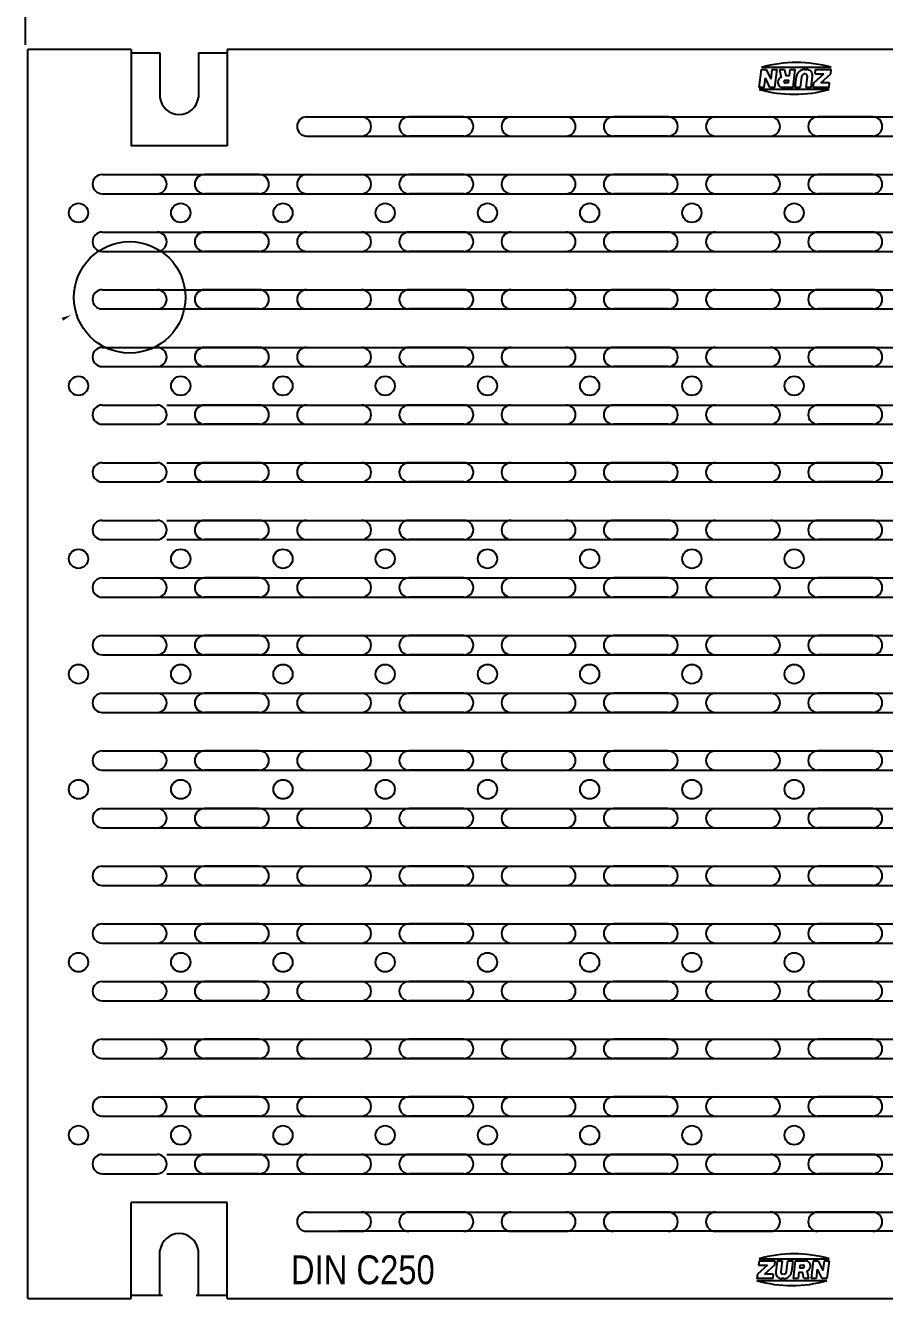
# Model space of a CAD drawing. Extents: x 168 to 616, y -89 to 7.
# Drawn here: x 417.06 to 428.23, y -21.77 to -5.2 of the extents above; entities that cross this region are included whole.
import ezdxf

# ---------------------------------------------------------------- set-up
doc = ezdxf.new("R2010")
doc.units = 0
doc.header["$LTSCALE"] = 0.5
doc.header["$MEASUREMENT"] = 0
doc.layers.get('0').update_dxf_attribs({"linetype": 'CONTINUOUS'})
doc.layers.get('DEFPOINTS').update_dxf_attribs({"linetype": 'CONTINUOUS'})
doc.styles.add('FT_FONT', font='ROMANS.SHX', dxfattribs={"width": 0.9})
doc.styles.add('STYLE2', font='txt', dxfattribs={"width": 0.85})
doc.dimstyles.get("Standard").update_dxf_attribs({"dimtxt": 0.75, "dimasz": 0.18, "dimexe": 0.18, "dimexo": 0.0625, "dimgap": 0.09375, "dimtad": 0, "dimtih": 1, "dimtoh": 1, "dimdec": 4, "dimzin": 0, "dimdsep": 46, "dimlunit": 5, "dimtxsty": 'FT_FONT', "dimcen": 0.09, "dimclrt": 256, "dimadec": 0, "dimazin": 0, "dimtp": 0.03125, "dimtfac": 1, "dimtdec": 4, "dimtofl": 0, "dimtmove": 0, "dimatfit": 3, "dimfxl": 0, "dimtolj": 1, "dimtzin": 0, "dimarcsym": 0})

# ---------------------------------------------------------------- blocks, each defined once
blk = doc.blocks.new('*D57')
at = {"color": 0, "lineweight": -2}
for p, q in [((417.059, -5.456), (417.059, -0.985)), ((437.059, -5.456), (437.059, -0.985)), ((417.559, -1.165), (424.465, -1.165)), ((436.559, -1.165), (429.652, -1.165))]:
    blk.add_line(p, q, dxfattribs=at)
at = {"color": 0}
for points in [[(417.559, -1.081), (417.559, -1.248), (417.059, -1.165)], [(436.559, -1.248), (436.559, -1.081), (437.059, -1.165)]]:
    blk.add_solid(points, dxfattribs=at)
at = {"layer": 'DEFPOINTS', "color": 0}
for p in [(437.059, -1.165), (417.059, -5.519), (437.059, -5.519)]:
    blk.add_point(p, dxfattribs=at)
at = {"color": 250, "insert": (427.059, -1.165), "char_height": 0.75, "attachment_point": 5}
blk.add_mtext('\\A1;20 [508]', dxfattribs=at)

msp = doc.modelspace()

# ---------------------------------------------------------------- linework, layer by layer
at = {"color": 250}
for p, q in [((417.08873, -21.76896), (417.08873, -5.51896)), ((418.43373, -5.51896), (417.08873, -5.51896)), ((418.43373, -5.51896), (418.43373, -6.76896)), ((418.43373, -5.56271), (418.80878, -5.56271)), ((418.80878, -5.56271), (418.80878, -6.14396)), ((419.30868, -5.56271), (419.30868, -6.14396)), ((419.30868, -5.56271), (419.68373, -5.56271)), ((434.43373, -5.51896), (419.68373, -5.51896)), ((419.68373, -5.51896), (419.68373, -6.76896)), ((426.6045, -6.01024), (426.63357, -5.77769)), ((427.54252, -5.75185), (426.63357, -5.75185)), ((426.63357, -5.77769), (426.69867, -5.77769)), ((426.75799, -5.90208), (426.69867, -5.77769)), ((426.75799, -5.90208), (426.77354, -5.77769)), ((426.77354, -5.77769), (426.83864, -5.77769)), ((426.80957, -6.01024), (426.83864, -5.77769)), ((426.86818, -5.77769), (426.88815, -5.8804)), ((426.8682, -5.77769), (426.9333, -5.77769)), ((426.9333, -5.77769), (426.94951, -5.86109)), ((426.99774, -5.86109), (427.00817, -5.77769)), ((427.00817, -5.77769), (427.07327, -5.77769)), ((427.0442, -6.01024), (427.07327, -5.77769)), ((427.19406, -5.77769), (427.22008, -5.77769)), ((427.3302, -5.83566), (427.33745, -5.77769)), ((427.33745, -5.77769), (427.54252, -5.77769)), ((427.53527, -5.83566), (427.54252, -5.77769)), ((426.6696, -6.01024), (426.68515, -5.88585)), ((426.74447, -6.01024), (426.68515, -5.88585)), ((426.84784, -5.94052), (426.8491, -5.93049)), ((426.92679, -5.93736), (426.92762, -5.93068)), ((426.98634, -5.95228), (426.93996, -5.95228)), ((426.9905, -5.91905), (426.94079, -5.91905)), ((426.99774, -5.86109), (426.94951, -5.86109)), ((426.98634, -5.95228), (426.9905, -5.91905)), ((427.07376, -6.01024), (427.09151, -5.86822)), ((427.15615, -5.87187), (427.13886, -6.01024)), ((427.19216, -5.83566), (427.18891, -5.83566)), ((427.21373, -6.01024), (427.23119, -5.87051)), ((427.27882, -6.01024), (427.297, -5.86482)), ((427.30838, -6.01024), (427.31563, -5.95228)), ((427.31563, -5.95228), (427.4451, -5.83566)), ((427.3302, -5.83566), (427.4451, -5.83566)), ((427.40579, -5.95228), (427.53527, -5.83566)), ((427.5207, -5.95228), (427.40579, -5.95228)), ((427.51345, -6.01024), (427.5207, -5.95228)), ((426.6696, -6.01024), (426.6045, -6.01024)), ((427.51345, -6.03608), (426.6045, -6.03608)), ((426.80957, -6.01024), (426.74447, -6.01024)), ((427.0442, -6.01024), (426.90937, -6.01024)), ((427.13886, -6.01024), (427.07376, -6.01024)), ((427.27882, -6.01024), (427.21373, -6.01024)), ((427.51345, -6.01024), (427.30838, -6.01024)), ((420.71667, -6.39391), (433.4008, -6.39391)), ((422.76079, -6.39391), (422.04667, -6.39391)), ((422.76079, -6.39391), (422.04667, -6.39391)), ((423.37667, -6.39391), (424.09079, -6.39391)), ((423.37667, -6.39391), (424.09079, -6.39391)), ((425.42079, -6.39391), (424.70667, -6.39391)), ((426.03667, -6.39391), (426.75079, -6.39391)), ((428.08079, -6.39391), (427.36667, -6.39391)), ((428.08079, -6.39391), (427.36667, -6.39391)), ((419.68373, -6.76896), (418.43373, -6.76896)), ((420.71667, -6.64391), (421.43079, -6.64391)), ((421.43079, -6.64391), (433.40079, -6.64391)), ((422.76079, -6.64391), (422.04667, -6.64391)), ((422.76079, -6.64391), (422.04667, -6.64391)), ((423.37667, -6.64391), (424.09079, -6.64391)), ((423.37667, -6.64391), (424.09079, -6.64391)), ((425.42079, -6.64391), (424.70667, -6.64391)), ((426.03667, -6.64391), (426.75079, -6.64391)), ((428.08079, -6.64391), (427.36667, -6.64391)), ((428.08079, -6.64391), (427.36667, -6.64391)), ((418.05667, -7.14391), (418.77079, -7.14391)), ((418.05667, -7.14391), (418.77079, -7.14391)), ((418.77079, -7.14391), (436.06079, -7.14391)), ((420.10079, -7.14391), (419.38667, -7.14391)), ((420.71667, -7.14391), (421.43079, -7.14391)), ((422.76079, -7.14391), (422.04667, -7.14391)), ((422.76079, -7.14391), (422.04667, -7.14391)), ((423.37667, -7.14391), (424.09079, -7.14391)), ((423.37667, -7.14391), (424.09079, -7.14391)), ((425.42079, -7.14391), (424.70667, -7.14391)), ((426.03667, -7.14391), (426.75079, -7.14391)), ((428.08079, -7.14391), (427.36667, -7.14391)), ((428.08079, -7.14391), (427.36667, -7.14391)), ((418.05667, -7.39391), (418.77079, -7.39391)), ((418.05667, -7.39391), (418.77079, -7.39391)), ((418.77079, -7.39391), (436.06079, -7.39391)), ((420.10079, -7.39391), (419.38667, -7.39391)), ((420.71667, -7.39391), (421.43079, -7.39391)), ((422.76079, -7.39391), (422.04667, -7.39391)), ((422.76079, -7.39391), (422.04667, -7.39391)), ((423.37667, -7.39391), (424.09079, -7.39391)), ((423.37667, -7.39391), (424.09079, -7.39391)), ((425.42079, -7.39391), (424.70667, -7.39391)), ((426.03667, -7.39391), (426.75079, -7.39391)), ((428.08079, -7.39391), (427.36667, -7.39391)), ((428.08079, -7.39391), (427.36667, -7.39391)), ((418.05667, -7.89391), (418.77079, -7.89391)), ((418.05667, -7.89391), (418.77079, -7.89391)), ((418.77079, -7.89391), (436.06079, -7.89391)), ((420.10079, -7.89391), (419.38667, -7.89391)), ((420.71667, -7.89391), (421.43079, -7.89391)), ((422.76079, -7.89391), (422.04667, -7.89391)), ((422.76079, -7.89391), (422.04667, -7.89391)), ((423.37667, -7.89391), (424.09079, -7.89391)), ((423.37667, -7.89391), (424.09079, -7.89391)), ((425.42079, -7.89391), (424.70667, -7.89391)), ((426.03667, -7.89391), (426.75079, -7.89391)), ((428.08079, -7.89391), (427.36667, -7.89391)), ((428.08079, -7.89391), (427.36667, -7.89391)), ((418.05667, -8.14391), (418.77079, -8.14391)), ((418.05667, -8.14391), (418.77079, -8.14391)), ((418.77079, -8.14391), (436.06079, -8.14391)), ((420.10079, -8.14391), (419.38667, -8.14391)), ((420.71667, -8.14391), (421.43079, -8.14391)), ((422.76079, -8.14391), (422.04667, -8.14391)), ((422.76079, -8.14391), (422.04667, -8.14391)), ((423.37667, -8.14391), (424.09079, -8.14391)), ((423.37667, -8.14391), (424.09079, -8.14391)), ((425.42079, -8.14391), (424.70667, -8.14391)), ((426.03667, -8.14391), (426.75079, -8.14391)), ((428.08079, -8.14391), (427.36667, -8.14391)), ((428.08079, -8.14391), (427.36667, -8.14391)), ((418.05667, -8.64391), (418.77079, -8.64391)), ((418.05667, -8.64391), (418.77079, -8.64391)), ((418.77079, -8.64391), (436.06079, -8.64391)), ((420.10079, -8.64391), (419.38667, -8.64391)), ((420.71667, -8.64391), (421.43079, -8.64391)), ((422.76079, -8.64391), (422.04667, -8.64391)), ((422.76079, -8.64391), (422.04667, -8.64391)), ((423.37667, -8.64391), (424.09079, -8.64391)), ((423.37667, -8.64391), (424.09079, -8.64391)), ((425.42079, -8.64391), (424.70667, -8.64391)), ((426.03667, -8.64391), (426.75079, -8.64391)), ((428.08079, -8.64391), (427.36667, -8.64391)), ((428.08079, -8.64391), (427.36667, -8.64391)), ((418.05667, -8.89391), (418.77079, -8.89391)), ((418.05667, -8.89391), (418.77079, -8.89391)), ((418.77079, -8.89391), (436.06079, -8.89391)), ((420.10079, -8.89391), (419.38667, -8.89391)), ((420.71667, -8.89391), (421.43079, -8.89391)), ((422.76079, -8.89391), (422.04667, -8.89391)), ((422.76079, -8.89391), (422.04667, -8.89391)), ((423.37667, -8.89391), (424.09079, -8.89391)), ((423.37667, -8.89391), (424.09079, -8.89391)), ((425.42079, -8.89391), (424.70667, -8.89391)), ((426.03667, -8.89391), (426.75079, -8.89391)), ((428.08079, -8.89391), (427.36667, -8.89391)), ((428.08079, -8.89391), (427.36667, -8.89391)), ((418.05667, -9.39391), (418.77079, -9.39391)), ((418.05667, -9.39391), (418.77079, -9.39391)), ((418.77079, -9.39391), (436.06079, -9.39391)), ((420.10079, -9.39391), (419.38667, -9.39391)), ((420.71667, -9.39391), (421.43079, -9.39391)), ((422.76079, -9.39391), (422.04667, -9.39391)), ((422.76079, -9.39391), (422.04667, -9.39391)), ((423.37667, -9.39391), (424.09079, -9.39391)), ((423.37667, -9.39391), (424.09079, -9.39391)), ((425.42079, -9.39391), (424.70667, -9.39391)), ((426.03667, -9.39391), (426.75079, -9.39391)), ((428.08079, -9.39391), (427.36667, -9.39391)), ((428.08079, -9.39391), (427.36667, -9.39391)), ((418.05667, -9.64391), (418.77079, -9.64391)), ((418.05667, -9.64391), (418.77079, -9.64391)), ((418.77079, -9.64391), (436.06079, -9.64391)), ((420.10079, -9.64391), (419.38667, -9.64391)), ((420.71667, -9.64391), (421.43079, -9.64391)), ((422.76079, -9.64391), (422.04667, -9.64391)), ((422.76079, -9.64391), (422.04667, -9.64391)), ((423.37667, -9.64391), (424.09079, -9.64391)), ((423.37667, -9.64391), (424.09079, -9.64391)), ((425.42079, -9.64391), (424.70667, -9.64391)), ((426.03667, -9.64391), (426.75079, -9.64391)), ((428.08079, -9.64391), (427.36667, -9.64391)), ((428.08079, -9.64391), (427.36667, -9.64391)), ((418.05667, -10.14391), (418.77079, -10.14391)), ((418.05667, -10.14391), (418.77079, -10.14391)), ((418.89579, -10.14391), (436.18579, -10.14391)), ((420.10079, -10.14391), (419.38667, -10.14391)), ((420.71667, -10.14391), (421.43079, -10.14391)), ((422.76079, -10.14391), (422.04667, -10.14391)), ((422.76079, -10.14391), (422.04667, -10.14391)), ((423.37667, -10.14391), (424.09079, -10.14391)), ((423.37667, -10.14391), (424.09079, -10.14391)), ((425.42079, -10.14391), (424.70667, -10.14391)), ((426.03667, -10.14391), (426.75079, -10.14391)), ((428.08079, -10.14391), (427.36667, -10.14391)), ((428.08079, -10.14391), (427.36667, -10.14391)), ((418.05667, -10.39391), (418.77079, -10.39391)), ((418.05667, -10.39391), (418.77079, -10.39391)), ((418.89579, -10.39391), (436.18579, -10.39391)), ((420.10079, -10.39391), (419.38667, -10.39391)), ((420.71667, -10.39391), (421.43079, -10.39391)), ((422.76079, -10.39391), (422.04667, -10.39391)), ((422.76079, -10.39391), (422.04667, -10.39391)), ((423.37667, -10.39391), (424.09079, -10.39391)), ((423.37667, -10.39391), (424.09079, -10.39391)), ((425.42079, -10.39391), (424.70667, -10.39391)), ((426.03667, -10.39391), (426.75079, -10.39391)), ((428.08079, -10.39391), (427.36667, -10.39391)), ((428.08079, -10.39391), (427.36667, -10.39391)), ((418.05667, -10.89391), (418.77079, -10.89391)), ((418.05667, -10.89391), (418.77079, -10.89391)), ((418.89579, -10.89391), (436.18579, -10.89391)), ((420.10079, -10.89391), (419.38667, -10.89391)), ((420.71667, -10.89391), (421.43079, -10.89391)), ((422.76079, -10.89391), (422.04667, -10.89391)), ((422.76079, -10.89391), (422.04667, -10.89391)), ((423.37667, -10.89391), (424.09079, -10.89391)), ((423.37667, -10.89391), (424.09079, -10.89391)), ((425.42079, -10.89391), (424.70667, -10.89391)), ((426.03667, -10.89391), (426.75079, -10.89391)), ((428.08079, -10.89391), (427.36667, -10.89391)), ((428.08079, -10.89391), (427.36667, -10.89391)), ((418.05667, -11.14391), (418.77079, -11.14391)), ((418.05667, -11.14391), (418.77079, -11.14391)), ((418.89579, -11.14391), (436.18579, -11.14391)), ((420.10079, -11.14391), (419.38667, -11.14391)), ((420.71667, -11.14391), (421.43079, -11.14391)), ((422.76079, -11.14391), (422.04667, -11.14391)), ((422.76079, -11.14391), (422.04667, -11.14391)), ((423.37667, -11.14391), (424.09079, -11.14391)), ((423.37667, -11.14391), (424.09079, -11.14391)), ((425.42079, -11.14391), (424.70667, -11.14391)), ((426.03667, -11.14391), (426.75079, -11.14391)), ((428.08079, -11.14391), (427.36667, -11.14391)), ((428.08079, -11.14391), (427.36667, -11.14391)), ((418.05667, -11.64391), (418.77079, -11.64391)), ((418.05667, -11.64391), (418.77079, -11.64391)), ((418.89579, -11.64391), (436.18579, -11.64391)), ((420.10079, -11.64391), (419.38667, -11.64391)), ((420.71667, -11.64391), (421.43079, -11.64391)), ((422.76079, -11.64391), (422.04667, -11.64391)), ((422.76079, -11.64391), (422.04667, -11.64391)), ((423.37667, -11.64391), (424.09079, -11.64391)), ((423.37667, -11.64391), (424.09079, -11.64391)), ((425.42079, -11.64391), (424.70667, -11.64391)), ((426.03667, -11.64391), (426.75079, -11.64391)), ((428.08079, -11.64391), (427.36667, -11.64391)), ((428.08079, -11.64391), (427.36667, -11.64391)), ((418.05667, -11.89391), (418.77079, -11.89391)), ((418.05667, -11.89391), (418.77079, -11.89391)), ((418.89579, -11.89391), (436.18579, -11.89391)), ((420.10079, -11.89391), (419.38667, -11.89391)), ((420.71667, -11.89391), (421.43079, -11.89391)), ((422.76079, -11.89391), (422.04667, -11.89391)), ((422.76079, -11.89391), (422.04667, -11.89391)), ((423.37667, -11.89391), (424.09079, -11.89391)), ((423.37667, -11.89391), (424.09079, -11.89391)), ((425.42079, -11.89391), (424.70667, -11.89391)), ((426.03667, -11.89391), (426.75079, -11.89391)), ((428.08079, -11.89391), (427.36667, -11.89391)), ((428.08079, -11.89391), (427.36667, -11.89391)), ((418.05667, -12.39391), (418.77079, -12.39391)), ((418.05667, -12.39391), (418.77079, -12.39391)), ((418.77079, -12.39391), (436.06079, -12.39391)), ((420.10079, -12.39391), (419.38667, -12.39391)), ((420.71667, -12.39391), (421.43079, -12.39391)), ((422.76079, -12.39391), (422.04667, -12.39391)), ((422.76079, -12.39391), (422.04667, -12.39391)), ((423.37667, -12.39391), (424.09079, -12.39391)), ((423.37667, -12.39391), (424.09079, -12.39391)), ((425.42079, -12.39391), (424.70667, -12.39391)), ((426.03667, -12.39391), (426.75079, -12.39391)), ((428.08079, -12.39391), (427.36667, -12.39391)), ((428.08079, -12.39391), (427.36667, -12.39391)), ((418.05667, -12.64391), (418.77079, -12.64391)), ((418.05667, -12.64391), (418.77079, -12.64391)), ((418.77079, -12.64391), (436.06079, -12.64391)), ((420.10079, -12.64391), (419.38667, -12.64391)), ((420.71667, -12.64391), (421.43079, -12.64391)), ((422.76079, -12.64391), (422.04667, -12.64391)), ((422.76079, -12.64391), (422.04667, -12.64391)), ((423.37667, -12.64391), (424.09079, -12.64391)), ((423.37667, -12.64391), (424.09079, -12.64391)), ((425.42079, -12.64391), (424.70667, -12.64391)), ((426.03667, -12.64391), (426.75079, -12.64391)), ((428.08079, -12.64391), (427.36667, -12.64391)), ((428.08079, -12.64391), (427.36667, -12.64391)), ((418.05667, -13.14396), (418.77079, -13.14396)), ((418.05667, -13.14396), (418.77079, -13.14396)), ((418.77079, -13.14396), (436.06079, -13.14396)), ((420.10079, -13.14396), (419.38667, -13.14396)), ((420.71667, -13.14396), (421.43079, -13.14396)), ((422.76079, -13.14396), (422.04667, -13.14396)), ((422.76079, -13.14396), (422.04667, -13.14396)), ((423.37667, -13.14396), (424.09079, -13.14396)), ((423.37667, -13.14396), (424.09079, -13.14396)), ((425.42079, -13.14396), (424.70667, -13.14396)), ((426.03667, -13.14396), (426.75079, -13.14396)), ((428.08079, -13.14396), (427.36667, -13.14396)), ((428.08079, -13.14396), (427.36667, -13.14396)), ((418.05667, -13.39396), (418.77079, -13.39396)), ((418.05667, -13.39396), (418.77079, -13.39396)), ((418.77079, -13.39396), (436.06079, -13.39396)), ((420.10079, -13.39396), (419.38667, -13.39396)), ((420.71667, -13.39396), (421.43079, -13.39396)), ((422.76079, -13.39396), (422.04667, -13.39396)), ((422.76079, -13.39396), (422.04667, -13.39396)), ((423.37667, -13.39396), (424.09079, -13.39396)), ((423.37667, -13.39396), (424.09079, -13.39396)), ((425.42079, -13.39396), (424.70667, -13.39396)), ((426.03667, -13.39396), (426.75079, -13.39396)), ((428.08079, -13.39396), (427.36667, -13.39396)), ((428.08079, -13.39396), (427.36667, -13.39396)), ((418.05667, -13.89402), (418.77079, -13.89402)), ((418.05667, -13.89402), (418.77079, -13.89402)), ((418.77079, -13.89402), (436.06079, -13.89402)), ((420.10079, -13.89402), (419.38667, -13.89402)), ((420.71667, -13.89402), (421.43079, -13.89402)), ((422.76079, -13.89402), (422.04667, -13.89402)), ((422.76079, -13.89402), (422.04667, -13.89402)), ((423.37667, -13.89402), (424.09079, -13.89402)), ((423.37667, -13.89402), (424.09079, -13.89402)), ((425.42079, -13.89402), (424.70667, -13.89402)), ((426.03667, -13.89402), (426.75079, -13.89402)), ((428.08079, -13.89402), (427.36667, -13.89402)), ((428.08079, -13.89402), (427.36667, -13.89402)), ((418.05667, -14.14402), (418.77079, -14.14402)), ((418.05667, -14.14402), (418.77079, -14.14402)), ((418.77079, -14.14402), (436.06079, -14.14402)), ((420.10079, -14.14402), (419.38667, -14.14402)), ((420.71667, -14.14402), (421.43079, -14.14402)), ((422.76079, -14.14402), (422.04667, -14.14402)), ((422.76079, -14.14402), (422.04667, -14.14402)), ((423.37667, -14.14402), (424.09079, -14.14402)), ((423.37667, -14.14402), (424.09079, -14.14402)), ((425.42079, -14.14402), (424.70667, -14.14402)), ((426.03667, -14.14402), (426.75079, -14.14402)), ((428.08079, -14.14402), (427.36667, -14.14402)), ((428.08079, -14.14402), (427.36667, -14.14402)), ((418.05667, -14.64402), (418.77079, -14.64402)), ((418.05667, -14.64402), (418.77079, -14.64402)), ((418.77079, -14.64402), (436.06079, -14.64402)), ((420.10079, -14.64402), (419.38667, -14.64402)), ((420.71667, -14.64402), (421.43079, -14.64402)), ((422.76079, -14.64402), (422.04667, -14.64402)), ((422.76079, -14.64402), (422.04667, -14.64402)), ((423.37667, -14.64402), (424.09079, -14.64402)), ((423.37667, -14.64402), (424.09079, -14.64402)), ((425.42079, -14.64402), (424.70667, -14.64402)), ((426.03667, -14.64402), (426.75079, -14.64402)), ((428.08079, -14.64402), (427.36667, -14.64402)), ((428.08079, -14.64402), (427.36667, -14.64402)), ((418.05667, -14.89402), (418.77079, -14.89402)), ((418.05667, -14.89402), (418.77079, -14.89402)), ((418.77079, -14.89402), (436.06079, -14.89402)), ((420.10079, -14.89402), (419.38667, -14.89402)), ((420.71667, -14.89402), (421.43079, -14.89402)), ((422.76079, -14.89402), (422.04667, -14.89402)), ((422.76079, -14.89402), (422.04667, -14.89402)), ((423.37667, -14.89402), (424.09079, -14.89402)), ((423.37667, -14.89402), (424.09079, -14.89402)), ((425.42079, -14.89402), (424.70667, -14.89402)), ((426.03667, -14.89402), (426.75079, -14.89402)), ((428.08079, -14.89402), (427.36667, -14.89402)), ((428.08079, -14.89402), (427.36667, -14.89402)), ((418.05667, -15.39407), (418.77079, -15.39407)), ((418.05667, -15.39407), (418.77079, -15.39407)), ((418.77079, -15.39407), (436.06079, -15.39407)), ((420.10079, -15.39407), (419.38667, -15.39407)), ((420.71667, -15.39407), (421.43079, -15.39407)), ((422.76079, -15.39407), (422.04667, -15.39407)), ((422.76079, -15.39407), (422.04667, -15.39407)), ((423.37667, -15.39407), (424.09079, -15.39407)), ((423.37667, -15.39407), (424.09079, -15.39407)), ((425.42079, -15.39407), (424.70667, -15.39407)), ((426.03667, -15.39407), (426.75079, -15.39407)), ((428.08079, -15.39407), (427.36667, -15.39407)), ((428.08079, -15.39407), (427.36667, -15.39407)), ((418.05667, -15.64407), (418.77079, -15.64407)), ((418.05667, -15.64407), (418.77079, -15.64407)), ((418.77079, -15.64407), (436.06079, -15.64407)), ((420.10079, -15.64407), (419.38667, -15.64407)), ((420.71667, -15.64407), (421.43079, -15.64407)), ((422.76079, -15.64407), (422.04667, -15.64407)), ((422.76079, -15.64407), (422.04667, -15.64407)), ((423.37667, -15.64407), (424.09079, -15.64407)), ((423.37667, -15.64407), (424.09079, -15.64407)), ((425.42079, -15.64407), (424.70667, -15.64407)), ((426.03667, -15.64407), (426.75079, -15.64407)), ((428.08079, -15.64407), (427.36667, -15.64407)), ((428.08079, -15.64407), (427.36667, -15.64407)), ((418.05667, -16.14413), (418.77079, -16.14413)), ((418.05667, -16.14413), (418.77079, -16.14413)), ((418.77079, -16.14413), (436.06079, -16.14413)), ((420.10079, -16.14413), (419.38667, -16.14413)), ((420.71667, -16.14413), (421.43079, -16.14413)), ((422.76079, -16.14413), (422.04667, -16.14413)), ((422.76079, -16.14413), (422.04667, -16.14413)), ((423.37667, -16.14413), (424.09079, -16.14413)), ((423.37667, -16.14413), (424.09079, -16.14413)), ((425.42079, -16.14413), (424.70667, -16.14413)), ((426.03667, -16.14413), (426.75079, -16.14413)), ((428.08079, -16.14413), (427.36667, -16.14413)), ((428.08079, -16.14413), (427.36667, -16.14413)), ((418.05667, -16.39413), (418.77079, -16.39413)), ((418.05667, -16.39413), (418.77079, -16.39413)), ((418.77079, -16.39413), (436.06079, -16.39413)), ((420.10079, -16.39413), (419.38667, -16.39413)), ((420.71667, -16.39413), (421.43079, -16.39413)), ((422.76079, -16.39413), (422.04667, -16.39413)), ((422.76079, -16.39413), (422.04667, -16.39413)), ((423.37667, -16.39413), (424.09079, -16.39413)), ((423.37667, -16.39413), (424.09079, -16.39413)), ((425.42079, -16.39413), (424.70667, -16.39413)), ((426.03667, -16.39413), (426.75079, -16.39413)), ((428.08079, -16.39413), (427.36667, -16.39413)), ((428.08079, -16.39413), (427.36667, -16.39413)), ((418.05667, -16.89418), (418.77079, -16.89418)), ((418.05667, -16.89418), (418.77079, -16.89418)), ((418.77079, -16.89418), (436.06079, -16.89418)), ((420.10079, -16.89418), (419.38667, -16.89418)), ((420.71667, -16.89418), (421.43079, -16.89418)), ((422.76079, -16.89418), (422.04667, -16.89418)), ((422.76079, -16.89418), (422.04667, -16.89418)), ((423.37667, -16.89418), (424.09079, -16.89418)), ((423.37667, -16.89418), (424.09079, -16.89418)), ((425.42079, -16.89418), (424.70667, -16.89418)), ((426.03667, -16.89418), (426.75079, -16.89418)), ((428.08079, -16.89418), (427.36667, -16.89418)), ((428.08079, -16.89418), (427.36667, -16.89418)), ((418.05667, -17.14418), (418.77079, -17.14418)), ((418.05667, -17.14418), (418.77079, -17.14418)), ((418.77079, -17.14418), (436.06079, -17.14418)), ((420.10079, -17.14418), (419.38667, -17.14418)), ((420.71667, -17.14418), (421.43079, -17.14418)), ((422.76079, -17.14418), (422.04667, -17.14418)), ((422.76079, -17.14418), (422.04667, -17.14418)), ((423.37667, -17.14418), (424.09079, -17.14418)), ((423.37667, -17.14418), (424.09079, -17.14418)), ((425.42079, -17.14418), (424.70667, -17.14418)), ((426.03667, -17.14418), (426.75079, -17.14418)), ((428.08079, -17.14418), (427.36667, -17.14418)), ((428.08079, -17.14418), (427.36667, -17.14418)), ((418.05667, -17.64424), (418.77079, -17.64424)), ((418.05667, -17.64424), (418.77079, -17.64424)), ((418.77079, -17.64424), (436.06079, -17.64424)), ((420.10079, -17.64424), (419.38667, -17.64424)), ((420.71667, -17.64424), (421.43079, -17.64424)), ((422.76079, -17.64424), (422.04667, -17.64424)), ((422.76079, -17.64424), (422.04667, -17.64424)), ((423.37667, -17.64424), (424.09079, -17.64424)), ((423.37667, -17.64424), (424.09079, -17.64424)), ((425.42079, -17.64424), (424.70667, -17.64424)), ((426.03667, -17.64424), (426.75079, -17.64424)), ((428.08079, -17.64424), (427.36667, -17.64424)), ((428.08079, -17.64424), (427.36667, -17.64424)), ((418.05667, -17.89424), (418.77079, -17.89424)), ((418.05667, -17.89424), (418.77079, -17.89424)), ((418.77079, -17.89424), (436.06079, -17.89424)), ((420.10079, -17.89424), (419.38667, -17.89424)), ((420.71667, -17.89424), (421.43079, -17.89424)), ((422.76079, -17.89424), (422.04667, -17.89424)), ((422.76079, -17.89424), (422.04667, -17.89424)), ((423.37667, -17.89424), (424.09079, -17.89424)), ((423.37667, -17.89424), (424.09079, -17.89424)), ((425.42079, -17.89424), (424.70667, -17.89424)), ((426.03667, -17.89424), (426.75079, -17.89424)), ((428.08079, -17.89424), (427.36667, -17.89424)), ((428.08079, -17.89424), (427.36667, -17.89424)), ((418.05667, -18.39429), (418.77079, -18.39429)), ((418.05667, -18.39429), (418.77079, -18.39429)), ((418.77079, -18.39429), (436.06079, -18.39429)), ((420.10079, -18.39429), (419.38667, -18.39429)), ((420.71667, -18.39429), (421.43079, -18.39429)), ((422.76079, -18.39429), (422.04667, -18.39429)), ((422.76079, -18.39429), (422.04667, -18.39429)), ((423.37667, -18.39429), (424.09079, -18.39429)), ((423.37667, -18.39429), (424.09079, -18.39429)), ((425.42079, -18.39429), (424.70667, -18.39429)), ((426.03667, -18.39429), (426.75079, -18.39429)), ((428.08079, -18.39429), (427.36667, -18.39429)), ((428.08079, -18.39429), (427.36667, -18.39429)), ((418.05667, -18.64429), (418.77079, -18.64429)), ((418.05667, -18.64429), (418.77079, -18.64429)), ((418.77079, -18.64429), (436.06079, -18.64429)), ((420.10079, -18.64429), (419.38667, -18.64429)), ((420.71667, -18.64429), (421.43079, -18.64429)), ((422.76079, -18.64429), (422.04667, -18.64429)), ((422.76079, -18.64429), (422.04667, -18.64429)), ((423.37667, -18.64429), (424.09079, -18.64429)), ((423.37667, -18.64429), (424.09079, -18.64429)), ((425.42079, -18.64429), (424.70667, -18.64429)), ((426.03667, -18.64429), (426.75079, -18.64429)), ((428.08079, -18.64429), (427.36667, -18.64429)), ((428.08079, -18.64429), (427.36667, -18.64429)), ((418.05667, -19.14435), (418.77079, -19.14435)), ((418.05667, -19.14435), (418.77079, -19.14435)), ((418.77079, -19.14435), (436.06079, -19.14435)), ((420.10079, -19.14435), (419.38667, -19.14435)), ((420.71667, -19.14435), (421.43079, -19.14435)), ((422.76079, -19.14435), (422.04667, -19.14435)), ((422.76079, -19.14435), (422.04667, -19.14435)), ((423.37667, -19.14435), (424.09079, -19.14435)), ((423.37667, -19.14435), (424.09079, -19.14435)), ((425.42079, -19.14435), (424.70667, -19.14435)), ((426.03667, -19.14435), (426.75079, -19.14435)), ((428.08079, -19.14435), (427.36667, -19.14435)), ((428.08079, -19.14435), (427.36667, -19.14435)), ((418.05667, -19.39435), (418.77079, -19.39435)), ((418.05667, -19.39435), (418.77079, -19.39435)), ((418.77079, -19.39435), (436.06079, -19.39435)), ((420.10079, -19.39435), (419.38667, -19.39435)), ((420.71667, -19.39435), (421.43079, -19.39435)), ((422.76079, -19.39435), (422.04667, -19.39435)), ((422.76079, -19.39435), (422.04667, -19.39435)), ((423.37667, -19.39435), (424.09079, -19.39435)), ((423.37667, -19.39435), (424.09079, -19.39435)), ((425.42079, -19.39435), (424.70667, -19.39435)), ((426.03667, -19.39435), (426.75079, -19.39435)), ((428.08079, -19.39435), (427.36667, -19.39435)), ((428.08079, -19.39435), (427.36667, -19.39435)), ((418.05667, -19.8944), (418.77079, -19.8944)), ((418.05667, -19.8944), (418.77079, -19.8944)), ((418.89579, -19.8944), (436.18579, -19.8944)), ((420.10079, -19.8944), (419.38667, -19.8944)), ((420.71667, -19.8944), (421.43079, -19.8944)), ((422.76079, -19.8944), (422.04667, -19.8944)), ((422.76079, -19.8944), (422.04667, -19.8944)), ((423.37667, -19.8944), (424.09079, -19.8944)), ((423.37667, -19.8944), (424.09079, -19.8944)), ((425.42079, -19.8944), (424.70667, -19.8944)), ((426.03667, -19.8944), (426.75079, -19.8944)), ((428.08079, -19.8944), (427.36667, -19.8944)), ((428.08079, -19.8944), (427.36667, -19.8944)), ((418.05667, -20.1444), (418.77079, -20.1444)), ((418.05667, -20.1444), (418.77079, -20.1444)), ((418.89579, -20.1444), (436.18579, -20.1444)), ((420.10079, -20.1444), (419.38667, -20.1444)), ((420.71667, -20.1444), (421.43079, -20.1444)), ((422.76079, -20.1444), (422.04667, -20.1444)), ((422.76079, -20.1444), (422.04667, -20.1444)), ((423.37667, -20.1444), (424.09079, -20.1444)), ((423.37667, -20.1444), (424.09079, -20.1444)), ((425.42079, -20.1444), (424.70667, -20.1444)), ((426.03667, -20.1444), (426.75079, -20.1444)), ((428.08079, -20.1444), (427.36667, -20.1444)), ((428.08079, -20.1444), (427.36667, -20.1444)), ((418.43373, -21.76896), (418.43373, -20.51896)), ((419.68373, -20.51896), (418.43373, -20.51896)), ((419.68373, -21.76896), (419.68373, -20.51896)), ((420.71667, -20.64446), (421.43079, -20.64446)), ((421.43079, -20.64446), (432.68667, -20.64446)), ((422.76079, -20.64446), (422.04667, -20.64446)), ((422.76079, -20.64446), (422.04667, -20.64446)), ((423.37667, -20.64446), (424.09079, -20.64446)), ((423.37667, -20.64446), (424.09079, -20.64446)), ((425.42079, -20.64446), (424.70667, -20.64446)), ((426.03667, -20.64446), (426.75079, -20.64446)), ((428.08079, -20.64446), (427.36667, -20.64446)), ((428.08079, -20.64446), (427.36667, -20.64446)), ((420.71667, -20.89446), (421.43079, -20.89446)), ((432.68667, -20.89446), (421.14012, -20.89446)), ((422.76079, -20.89446), (422.04667, -20.89446)), ((422.76079, -20.89446), (422.04667, -20.89446)), ((423.37667, -20.89446), (424.09079, -20.89446)), ((423.37667, -20.89446), (424.09079, -20.89446)), ((425.42079, -20.89446), (424.70667, -20.89446)), ((426.03667, -20.89446), (426.75079, -20.89446)), ((428.08079, -20.89446), (427.36667, -20.89446)), ((428.08079, -20.89446), (427.36667, -20.89446)), ((418.80878, -21.72522), (418.80878, -21.14396)), ((419.30868, -21.72522), (419.30868, -21.14396)), ((426.71167, -21.33565), (426.5822, -21.45227)), ((426.60402, -21.27769), (426.59677, -21.33565)), ((426.59677, -21.33565), (426.71167, -21.33565)), ((426.60402, -21.25185), (427.51296, -21.25185)), ((426.60402, -21.27769), (426.80909, -21.27769)), ((426.80184, -21.33565), (426.67237, -21.45227)), ((426.80909, -21.27769), (426.80184, -21.33565)), ((426.83864, -21.27769), (426.82046, -21.42311)), ((426.83864, -21.27769), (426.90374, -21.27769)), ((426.90374, -21.27769), (426.88628, -21.41742)), ((426.96132, -21.41606), (426.97861, -21.27769)), ((426.97861, -21.27769), (427.04371, -21.27769)), ((427.04371, -21.27769), (427.02596, -21.4197)), ((427.07327, -21.27769), (427.0442, -21.51024)), ((427.07327, -21.27769), (427.20809, -21.27769)), ((427.13112, -21.33565), (427.12697, -21.36888)), ((427.13112, -21.33565), (427.17751, -21.33565)), ((427.19068, -21.35057), (427.18984, -21.35725)), ((427.26963, -21.34741), (427.26837, -21.35744)), ((427.30789, -21.27769), (427.27882, -21.51024)), ((427.30789, -21.27769), (427.37299, -21.27769)), ((427.37299, -21.27769), (427.43231, -21.40208)), ((427.44786, -21.27769), (427.43231, -21.40208)), ((427.44786, -21.27769), (427.51296, -21.27769)), ((427.51296, -21.27769), (427.48389, -21.51024)), ((426.58219, -21.45227), (426.57495, -21.51024)), ((426.78002, -21.51024), (426.57495, -21.51024)), ((426.78726, -21.45227), (426.67237, -21.45227)), ((426.78726, -21.45227), (426.78002, -21.51024)), ((426.9234, -21.51024), (426.89738, -21.51024)), ((426.92531, -21.45227), (426.92856, -21.45227)), ((427.1093, -21.51024), (427.0442, -21.51024)), ((427.11972, -21.42684), (427.1093, -21.51024)), ((427.11972, -21.42684), (427.16796, -21.42684)), ((427.12697, -21.36888), (427.17667, -21.36888)), ((427.18417, -21.51024), (427.16796, -21.42684)), ((427.24927, -21.51024), (427.18417, -21.51024)), ((427.24928, -21.51024), (427.22932, -21.40753)), ((427.34392, -21.51024), (427.27882, -21.51024)), ((427.35947, -21.38585), (427.34392, -21.51024)), ((427.35947, -21.38585), (427.41879, -21.51024)), ((427.48389, -21.51024), (427.41879, -21.51024)), ((426.57495, -21.53608), (427.48389, -21.53608)), ((417.08873, -21.76896), (418.43373, -21.76896)), ((418.43373, -21.72522), (418.83998, -21.72522)), ((419.27748, -21.72522), (419.68373, -21.72522)), ((419.68373, -21.76896), (434.43373, -21.76896))]:
    msp.add_line(p, q, dxfattribs=at)
for centre, radius in [((417.74873, -7.64396), 0.125), ((419.07873, -7.64396), 0.125), ((420.40873, -7.64396), 0.125), ((421.73873, -7.64396), 0.125), ((423.06873, -7.64396), 0.125), ((424.39873, -7.64396), 0.125), ((425.72873, -7.64396), 0.125), ((427.05873, -7.64396), 0.125), ((418.41441, -8.74273), 0.72498), ((417.74873, -9.89396), 0.125), ((419.07873, -9.89396), 0.125), ((420.40873, -9.89396), 0.125), ((421.73873, -9.89396), 0.125), ((423.06873, -9.89396), 0.125), ((424.39873, -9.89396), 0.125), ((425.72873, -9.89396), 0.125), ((427.05873, -9.89396), 0.125), ((417.74873, -12.14396), 0.125), ((419.07873, -12.14396), 0.125), ((420.40873, -12.14396), 0.125), ((421.73873, -12.14396), 0.125), ((423.06873, -12.14396), 0.125), ((424.39873, -12.14396), 0.125), ((425.72873, -12.14396), 0.125), ((427.05873, -12.14396), 0.125), ((417.74873, -13.64396), 0.125), ((419.07873, -13.64396), 0.125), ((420.40873, -13.64396), 0.125), ((421.73873, -13.64396), 0.125), ((423.06873, -13.64396), 0.125), ((424.39873, -13.64396), 0.125), ((425.72873, -13.64396), 0.125), ((427.05873, -13.64396), 0.125), ((417.74873, -15.14407), 0.125), ((419.07873, -15.14407), 0.125), ((420.40873, -15.14407), 0.125), ((421.73873, -15.14407), 0.125), ((423.06873, -15.14407), 0.125), ((424.39873, -15.14407), 0.125), ((425.72873, -15.14407), 0.125), ((427.05873, -15.14407), 0.125), ((417.74873, -17.39396), 0.125), ((419.07873, -17.39396), 0.125), ((420.40873, -17.39396), 0.125), ((421.73873, -17.39396), 0.125), ((423.06873, -17.39396), 0.125), ((424.39873, -17.39396), 0.125), ((425.72873, -17.39396), 0.125), ((427.05873, -17.39396), 0.125), ((417.74873, -19.64396), 0.125), ((419.07873, -19.64396), 0.125), ((420.40873, -19.64396), 0.125), ((421.73873, -19.64396), 0.125), ((423.06873, -19.64396), 0.125), ((424.39873, -19.64396), 0.125), ((425.72873, -19.64396), 0.125), ((427.05873, -19.64396), 0.125)]:
    msp.add_circle(centre, radius, dxfattribs=at)
for centre, radius, start, end in [((427.08805, -7.31828), 1.63103, 73.820807, 106.179193), ((427.19406, -5.88104), 0.10336, 90, 172.874984), ((427.22008, -5.85521), 0.07752, 352.874984, 90), ((426.90937, -5.94823), 0.06201, 172.861749, 270), ((426.91063, -5.93819), 0.06201, 111.254317, 172.861749), ((426.93996, -5.93901), 0.01327, 172.874984, 270), ((426.94079, -5.93232), 0.01327, 90, 172.874984), ((427.19717, -5.877), 0.04134, 90, 172.874984), ((427.20042, -5.86666), 0.03101, 352.874984, 90), ((427.05898, -4.46965), 1.63103, 253.820807, 286.179193), ((419.05873, -6.11169), 0.25202, 187.357195, 352.642805), ((420.71667, -6.51891), 0.125, 90, 270), ((421.43079, -6.51891), 0.125, 270, 90), ((422.04667, -6.51891), 0.125, 90, 270), ((422.76079, -6.51891), 0.125, 270, 90), ((423.37667, -6.51891), 0.125, 90, 270), ((424.09079, -6.51891), 0.125, 270, 90), ((424.70667, -6.51891), 0.125, 90, 270), ((425.42079, -6.51891), 0.125, 270, 90), ((426.03667, -6.51891), 0.125, 90, 270), ((426.75079, -6.51891), 0.125, 270, 90), ((427.36667, -6.51891), 0.125, 90, 270), ((428.08079, -6.51891), 0.125, 270, 90), ((418.05667, -7.26891), 0.125, 90, 270), ((418.77079, -7.26891), 0.125, 270, 90), ((419.38667, -7.26891), 0.125, 90, 270), ((420.10079, -7.26891), 0.125, 270, 90), ((420.71667, -7.26891), 0.125, 90, 270), ((421.43079, -7.26891), 0.125, 270, 90), ((422.04667, -7.26891), 0.125, 90, 270), ((422.76079, -7.26891), 0.125, 270, 90), ((423.37667, -7.26891), 0.125, 90, 270), ((424.09079, -7.26891), 0.125, 270, 90), ((424.70667, -7.26891), 0.125, 90, 270), ((425.42079, -7.26891), 0.125, 270, 90), ((426.03667, -7.26891), 0.125, 90, 270), ((426.75079, -7.26891), 0.125, 270, 90), ((427.36667, -7.26891), 0.125, 90, 270), ((428.08079, -7.26891), 0.125, 270, 90), ((418.05667, -8.01891), 0.125, 90, 270), ((418.77079, -8.01891), 0.125, 270, 90), ((419.38667, -8.01891), 0.125, 90, 270), ((420.10079, -8.01891), 0.125, 270, 90), ((420.71667, -8.01891), 0.125, 90, 270), ((421.43079, -8.01891), 0.125, 270, 90), ((422.04667, -8.01891), 0.125, 90, 270), ((422.76079, -8.01891), 0.125, 270, 90), ((423.37667, -8.01891), 0.125, 90, 270), ((424.09079, -8.01891), 0.125, 270, 90), ((424.70667, -8.01891), 0.125, 90, 270), ((425.42079, -8.01891), 0.125, 270, 90), ((426.03667, -8.01891), 0.125, 90, 270), ((426.75079, -8.01891), 0.125, 270, 90), ((427.36667, -8.01891), 0.125, 90, 270), ((428.08079, -8.01891), 0.125, 270, 90), ((418.05667, -8.76891), 0.125, 90, 270), ((418.77079, -8.76891), 0.125, 270, 90), ((419.38667, -8.76891), 0.125, 90, 270), ((420.10079, -8.76891), 0.125, 270, 90), ((420.71667, -8.76891), 0.125, 90, 270), ((421.43079, -8.76891), 0.125, 270, 90), ((422.04667, -8.76891), 0.125, 90, 270), ((422.76079, -8.76891), 0.125, 270, 90), ((423.37667, -8.76891), 0.125, 90, 270), ((424.09079, -8.76891), 0.125, 270, 90), ((424.70667, -8.76891), 0.125, 90, 270), ((425.42079, -8.76891), 0.125, 270, 90), ((426.03667, -8.76891), 0.125, 90, 270), ((426.75079, -8.76891), 0.125, 270, 90), ((427.36667, -8.76891), 0.125, 90, 270), ((428.08079, -8.76891), 0.125, 270, 90), ((418.05667, -9.51891), 0.125, 90, 270), ((418.77079, -9.51891), 0.125, 270, 90), ((419.38667, -9.51891), 0.125, 90, 270), ((420.10079, -9.51891), 0.125, 270, 90), ((420.71667, -9.51891), 0.125, 90, 270), ((421.43079, -9.51891), 0.125, 270, 90), ((422.04667, -9.51891), 0.125, 90, 270), ((422.76079, -9.51891), 0.125, 270, 90), ((423.37667, -9.51891), 0.125, 90, 270), ((424.09079, -9.51891), 0.125, 270, 90), ((424.70667, -9.51891), 0.125, 90, 270), ((425.42079, -9.51891), 0.125, 270, 90), ((426.03667, -9.51891), 0.125, 90, 270), ((426.75079, -9.51891), 0.125, 270, 90), ((427.36667, -9.51891), 0.125, 90, 270), ((428.08079, -9.51891), 0.125, 270, 90), ((418.05667, -10.26891), 0.125, 90, 270), ((418.77079, -10.26891), 0.125, 270, 90), ((419.38667, -10.26891), 0.125, 90, 270), ((420.10079, -10.26891), 0.125, 270, 90), ((420.71667, -10.26891), 0.125, 90, 270), ((421.43079, -10.26891), 0.125, 270, 90), ((422.04667, -10.26891), 0.125, 90, 270), ((422.76079, -10.26891), 0.125, 270, 90), ((423.37667, -10.26891), 0.125, 90, 270), ((424.09079, -10.26891), 0.125, 270, 90), ((424.70667, -10.26891), 0.125, 90, 270), ((425.42079, -10.26891), 0.125, 270, 90), ((426.03667, -10.26891), 0.125, 90, 270), ((426.75079, -10.26891), 0.125, 270, 90), ((427.36667, -10.26891), 0.125, 90, 270), ((428.08079, -10.26891), 0.125, 270, 90), ((418.05667, -11.01891), 0.125, 90, 270), ((418.77079, -11.01891), 0.125, 270, 90), ((419.38667, -11.01891), 0.125, 90, 270), ((420.10079, -11.01891), 0.125, 270, 90), ((420.71667, -11.01891), 0.125, 90, 270), ((421.43079, -11.01891), 0.125, 270, 90), ((422.04667, -11.01891), 0.125, 90, 270), ((422.76079, -11.01891), 0.125, 270, 90), ((423.37667, -11.01891), 0.125, 90, 270), ((424.09079, -11.01891), 0.125, 270, 90), ((424.70667, -11.01891), 0.125, 90, 270), ((425.42079, -11.01891), 0.125, 270, 90), ((426.03667, -11.01891), 0.125, 90, 270), ((426.75079, -11.01891), 0.125, 270, 90), ((427.36667, -11.01891), 0.125, 90, 270), ((428.08079, -11.01891), 0.125, 270, 90), ((418.05667, -11.76891), 0.125, 90, 270), ((418.77079, -11.76891), 0.125, 270, 90), ((419.38667, -11.76891), 0.125, 90, 270), ((420.10079, -11.76891), 0.125, 270, 90), ((420.71667, -11.76891), 0.125, 90, 270), ((421.43079, -11.76891), 0.125, 270, 90), ((422.04667, -11.76891), 0.125, 90, 270), ((422.76079, -11.76891), 0.125, 270, 90), ((423.37667, -11.76891), 0.125, 90, 270), ((424.09079, -11.76891), 0.125, 270, 90), ((424.70667, -11.76891), 0.125, 90, 270), ((425.42079, -11.76891), 0.125, 270, 90), ((426.03667, -11.76891), 0.125, 90, 270), ((426.75079, -11.76891), 0.125, 270, 90), ((427.36667, -11.76891), 0.125, 90, 270), ((428.08079, -11.76891), 0.125, 270, 90), ((418.05667, -12.51891), 0.125, 90, 270), ((418.77079, -12.51891), 0.125, 270, 90), ((419.38667, -12.51891), 0.125, 90, 270), ((420.10079, -12.51891), 0.125, 270, 90), ((420.71667, -12.51891), 0.125, 90, 270), ((421.43079, -12.51891), 0.125, 270, 90), ((422.04667, -12.51891), 0.125, 90, 270), ((422.76079, -12.51891), 0.125, 270, 90), ((423.37667, -12.51891), 0.125, 90, 270), ((424.09079, -12.51891), 0.125, 270, 90), ((424.70667, -12.51891), 0.125, 90, 270), ((425.42079, -12.51891), 0.125, 270, 90), ((426.03667, -12.51891), 0.125, 90, 270), ((426.75079, -12.51891), 0.125, 270, 90), ((427.36667, -12.51891), 0.125, 90, 270), ((428.08079, -12.51891), 0.125, 270, 90), ((418.05667, -13.26896), 0.125, 90, 270), ((418.77079, -13.26896), 0.125, 270, 90), ((419.38667, -13.26896), 0.125, 90, 270), ((420.10079, -13.26896), 0.125, 270, 90), ((420.71667, -13.26896), 0.125, 90, 270), ((421.43079, -13.26896), 0.125, 270, 90), ((422.04667, -13.26896), 0.125, 90, 270), ((422.76079, -13.26896), 0.125, 270, 90), ((423.37667, -13.26896), 0.125, 90, 270), ((424.09079, -13.26896), 0.125, 270, 90), ((424.70667, -13.26896), 0.125, 90, 270), ((425.42079, -13.26896), 0.125, 270, 90), ((426.03667, -13.26896), 0.125, 90, 270), ((426.75079, -13.26896), 0.125, 270, 90), ((427.36667, -13.26896), 0.125, 90, 270), ((428.08079, -13.26896), 0.125, 270, 90), ((418.05667, -14.01902), 0.125, 90, 270), ((418.77079, -14.01902), 0.125, 270, 90), ((419.38667, -14.01902), 0.125, 90, 270), ((420.10079, -14.01902), 0.125, 270, 90), ((420.71667, -14.01902), 0.125, 90, 270), ((421.43079, -14.01902), 0.125, 270, 90), ((422.04667, -14.01902), 0.125, 90, 270), ((422.76079, -14.01902), 0.125, 270, 90), ((423.37667, -14.01902), 0.125, 90, 270), ((424.09079, -14.01902), 0.125, 270, 90), ((424.70667, -14.01902), 0.125, 90, 270), ((425.42079, -14.01902), 0.125, 270, 90), ((426.03667, -14.01902), 0.125, 90, 270), ((426.75079, -14.01902), 0.125, 270, 90), ((427.36667, -14.01902), 0.125, 90, 270), ((428.08079, -14.01902), 0.125, 270, 90), ((418.05667, -14.76902), 0.125, 90, 270), ((418.77079, -14.76902), 0.125, 270, 90), ((419.38667, -14.76902), 0.125, 90, 270), ((420.10079, -14.76902), 0.125, 270, 90), ((420.71667, -14.76902), 0.125, 90, 270), ((421.43079, -14.76902), 0.125, 270, 90), ((422.04667, -14.76902), 0.125, 90, 270), ((422.76079, -14.76902), 0.125, 270, 90), ((423.37667, -14.76902), 0.125, 90, 270), ((424.09079, -14.76902), 0.125, 270, 90), ((424.70667, -14.76902), 0.125, 90, 270), ((425.42079, -14.76902), 0.125, 270, 90), ((426.03667, -14.76902), 0.125, 90, 270), ((426.75079, -14.76902), 0.125, 270, 90), ((427.36667, -14.76902), 0.125, 90, 270), ((428.08079, -14.76902), 0.125, 270, 90), ((418.05667, -15.51907), 0.125, 90, 270), ((418.77079, -15.51907), 0.125, 270, 90), ((419.38667, -15.51907), 0.125, 90, 270), ((420.10079, -15.51907), 0.125, 270, 90), ((420.71667, -15.51907), 0.125, 90, 270), ((421.43079, -15.51907), 0.125, 270, 90), ((422.04667, -15.51907), 0.125, 90, 270), ((422.76079, -15.51907), 0.125, 270, 90), ((423.37667, -15.51907), 0.125, 90, 270), ((424.09079, -15.51907), 0.125, 270, 90), ((424.70667, -15.51907), 0.125, 90, 270), ((425.42079, -15.51907), 0.125, 270, 90), ((426.03667, -15.51907), 0.125, 90, 270), ((426.75079, -15.51907), 0.125, 270, 90), ((427.36667, -15.51907), 0.125, 90, 270), ((428.08079, -15.51907), 0.125, 270, 90), ((418.05667, -16.26913), 0.125, 90, 270), ((418.77079, -16.26913), 0.125, 270, 90), ((419.38667, -16.26913), 0.125, 90, 270), ((420.10079, -16.26913), 0.125, 270, 90), ((420.71667, -16.26913), 0.125, 90, 270), ((421.43079, -16.26913), 0.125, 270, 90), ((422.04667, -16.26913), 0.125, 90, 270), ((422.76079, -16.26913), 0.125, 270, 90), ((423.37667, -16.26913), 0.125, 90, 270), ((424.09079, -16.26913), 0.125, 270, 90), ((424.70667, -16.26913), 0.125, 90, 270), ((425.42079, -16.26913), 0.125, 270, 90), ((426.03667, -16.26913), 0.125, 90, 270), ((426.75079, -16.26913), 0.125, 270, 90), ((427.36667, -16.26913), 0.125, 90, 270), ((428.08079, -16.26913), 0.125, 270, 90), ((418.05667, -17.01918), 0.125, 90, 270), ((418.77079, -17.01918), 0.125, 270, 90), ((419.38667, -17.01918), 0.125, 90, 270), ((420.10079, -17.01918), 0.125, 270, 90), ((420.71667, -17.01918), 0.125, 90, 270), ((421.43079, -17.01918), 0.125, 270, 90), ((422.04667, -17.01918), 0.125, 90, 270), ((422.76079, -17.01918), 0.125, 270, 90), ((423.37667, -17.01918), 0.125, 90, 270), ((424.09079, -17.01918), 0.125, 270, 90), ((424.70667, -17.01918), 0.125, 90, 270), ((425.42079, -17.01918), 0.125, 270, 90), ((426.03667, -17.01918), 0.125, 90, 270), ((426.75079, -17.01918), 0.125, 270, 90), ((427.36667, -17.01918), 0.125, 90, 270), ((428.08079, -17.01918), 0.125, 270, 90), ((418.05667, -17.76924), 0.125, 90, 270), ((418.77079, -17.76924), 0.125, 270, 90), ((419.38667, -17.76924), 0.125, 90, 270), ((420.10079, -17.76924), 0.125, 270, 90), ((420.71667, -17.76924), 0.125, 90, 270), ((421.43079, -17.76924), 0.125, 270, 90), ((422.04667, -17.76924), 0.125, 90, 270), ((422.76079, -17.76924), 0.125, 270, 90), ((423.37667, -17.76924), 0.125, 90, 270), ((424.09079, -17.76924), 0.125, 270, 90), ((424.70667, -17.76924), 0.125, 90, 270), ((425.42079, -17.76924), 0.125, 270, 90), ((426.03667, -17.76924), 0.125, 90, 270), ((426.75079, -17.76924), 0.125, 270, 90), ((427.36667, -17.76924), 0.125, 90, 270), ((428.08079, -17.76924), 0.125, 270, 90), ((418.05667, -18.51929), 0.125, 90, 270), ((418.77079, -18.51929), 0.125, 270, 90), ((419.38667, -18.51929), 0.125, 90, 270), ((420.10079, -18.51929), 0.125, 270, 90), ((420.71667, -18.51929), 0.125, 90, 270), ((421.43079, -18.51929), 0.125, 270, 90), ((422.04667, -18.51929), 0.125, 90, 270), ((422.76079, -18.51929), 0.125, 270, 90), ((423.37667, -18.51929), 0.125, 90, 270), ((424.09079, -18.51929), 0.125, 270, 90), ((424.70667, -18.51929), 0.125, 90, 270), ((425.42079, -18.51929), 0.125, 270, 90), ((426.03667, -18.51929), 0.125, 90, 270), ((426.75079, -18.51929), 0.125, 270, 90), ((427.36667, -18.51929), 0.125, 90, 270), ((428.08079, -18.51929), 0.125, 270, 90), ((418.05667, -19.26935), 0.125, 90, 270), ((418.77079, -19.26935), 0.125, 270, 90), ((419.38667, -19.26935), 0.125, 90, 270), ((420.10079, -19.26935), 0.125, 270, 90), ((420.71667, -19.26935), 0.125, 90, 270), ((421.43079, -19.26935), 0.125, 270, 90), ((422.04667, -19.26935), 0.125, 90, 270), ((422.76079, -19.26935), 0.125, 270, 90), ((423.37667, -19.26935), 0.125, 90, 270), ((424.09079, -19.26935), 0.125, 270, 90), ((424.70667, -19.26935), 0.125, 90, 270), ((425.42079, -19.26935), 0.125, 270, 90), ((426.03667, -19.26935), 0.125, 90, 270), ((426.75079, -19.26935), 0.125, 270, 90), ((427.36667, -19.26935), 0.125, 90, 270), ((428.08079, -19.26935), 0.125, 270, 90), ((418.05667, -20.0194), 0.125, 90, 270), ((418.77079, -20.0194), 0.125, 270, 90), ((419.38667, -20.0194), 0.125, 90, 270), ((420.10079, -20.0194), 0.125, 270, 90), ((420.71667, -20.0194), 0.125, 90, 270), ((421.43079, -20.0194), 0.125, 270, 90), ((422.04667, -20.0194), 0.125, 90, 270), ((422.76079, -20.0194), 0.125, 270, 90), ((423.37667, -20.0194), 0.125, 90, 270), ((424.09079, -20.0194), 0.125, 270, 90), ((424.70667, -20.0194), 0.125, 90, 270), ((425.42079, -20.0194), 0.125, 270, 90), ((426.03667, -20.0194), 0.125, 90, 270), ((426.75079, -20.0194), 0.125, 270, 90), ((427.36667, -20.0194), 0.125, 90, 270), ((428.08079, -20.0194), 0.125, 270, 90), ((420.71667, -20.76946), 0.125, 90, 270), ((421.43079, -20.76946), 0.125, 270, 90), ((422.04667, -20.76946), 0.125, 90, 270), ((422.76079, -20.76946), 0.125, 270, 90), ((423.37667, -20.76946), 0.125, 90, 270), ((424.09079, -20.76946), 0.125, 270, 90), ((424.70667, -20.76946), 0.125, 90, 270), ((425.42079, -20.76946), 0.125, 270, 90), ((426.03667, -20.76946), 0.125, 90, 270), ((426.75079, -20.76946), 0.125, 270, 90), ((427.36667, -20.76946), 0.125, 90, 270), ((428.08079, -20.76946), 0.125, 270, 90), ((419.05873, -21.17636), 0.25204, 7.385005, 172.614995), ((427.05849, -22.81828), 1.63103, 73.820807, 106.179193), ((427.17667, -21.35561), 0.01327, 270, 352.874984), ((427.17751, -21.34892), 0.01327, 352.874984, 90), ((427.20809, -21.3397), 0.06201, 352.861749, 90), ((427.20684, -21.34973), 0.06201, 291.254317, 352.861749), ((426.89738, -21.43272), 0.07752, 172.874984, 270), ((426.91704, -21.42126), 0.03101, 172.874984, 270), ((426.92029, -21.41093), 0.04134, 270, 352.874984), ((426.9234, -21.40688), 0.10336, 270, 352.874984), ((427.02942, -19.96965), 1.63103, 253.820807, 286.179193)]:
    msp.add_arc(centre, radius, start, end, dxfattribs=at)
msp.add_solid([(417.53042, -9.00904), (417.65171, -8.97233), (417.54888, -9.04639)], dxfattribs=at)

# ---------------------------------------------------------------- texts
at = {"color": 250, "style": 'STYLE2', "width": 0.85}
msp.add_text('DIN C250', height=0.375, dxfattribs=at).set_placement((420.51191, -21.5821))

# ---------------------------------------------------------------- dimensions: what is measured, and where the dimension line sits
at = {"color": 250}
dim = msp.add_linear_dim(base=(437.05873, -1.16481), p1=(417.05873, -5.51896), p2=(437.05873, -5.51896), dimstyle='Standard', override={"dimasz": 0.5, "dimtxsty": 'Standard', "dimclrt": 250, "dimtdec": 5}, dxfattribs=at)
dim.commit()
dim.dimension.update_dxf_attribs({"geometry": '*D57', "text_midpoint": (427.05873, -1.16481)})

doc.saveas('drawing.dxf')
